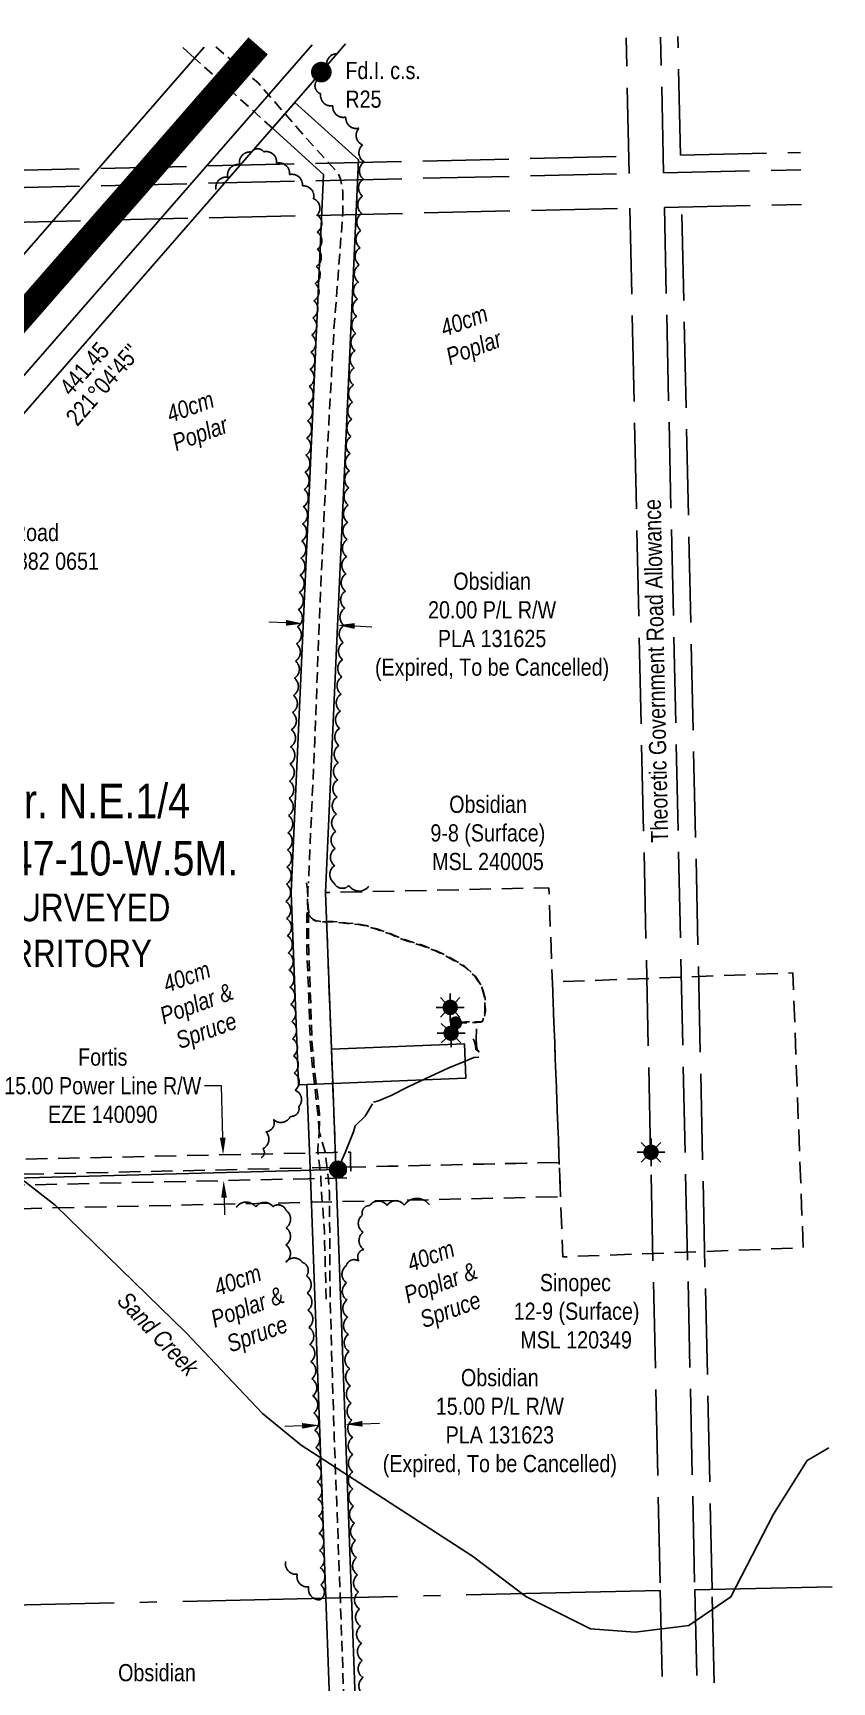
# Model space of a CAD drawing. Extents: x 603711 to 607659, y 5876935 to 5880531.
# Drawn here: x 605854 to 606319, y 5877805 to 5878764 of the extents above; entities that cross this region are included whole.
import ezdxf
from ezdxf.enums import TextEntityAlignment as Align

# ---------------------------------------------------------------- set-up
doc = ezdxf.new("R2010")
doc.units = 0
doc.header["$LTSCALE"] = 5
doc.header["$PDMODE"] = 34
doc.header["$PDSIZE"] = 0.03
for name, pattern in [('0', [1, 1, 0]), ('foc-ACCESSROAD', [3.75, 2.5, -1.25]), ('foc-FLOWLINE', [3.75, 2.5, -1.25]), ('foc-QUARTERLINE', [33, 25, -3, 2, -3]), ('foc-TRAV', [1.875, 1.25, -0.625]), ('foc-UNSURVEYED', [12.5, 10, -2.5]), ('foc-WHEELTRACKS', [2, 0.4, -1.6]), ('POWERLINE5', [7.8, 2.4, -0.6, 0.6, -0.6, 0.6, -0.6, 2.4]), ('UG_PIPE', [1.875, 1.25, -0.625])]:
    doc.linetypes.add(name, pattern=pattern)
doc.layers.get('Defpoints').update_dxf_attribs({"color": 9})
for name, color, linetype in [('AS-CABLE', 224, 'foc-CABLE'), ('AS-PIPE-UG', 44, 'UG_PIPE'), ('AS-POWER', 104, 'foc-POWER'), ('AS-POWER-EXISTING', 72, 'POWERLINE5'), ('AS-ROADS', 254, 'Continuous'), ('AS-SYMBOL', 7, 'Continuous'), ('C-RW', 13, 'Continuous'), ('C-SYMBOL', 7, 'Continuous'), ('C-WS', 13, 'foc-ACCESSROAD'), ('C-WS-S', 8, 'Continuous'), ('F-AR', 190, 'foc-ACCESSROAD'), ('F-EZE', 190, 'foc-FLOWLINE'), ('F-WS', 190, 'foc-ACCESSROAD'), ('F-WS-S', 8, 'Continuous'), ('L-BD', 7, 'Continuous'), ('L-MON', 1, 'Continuous'), ('L-MON-T', 1, 'Continuous'), ('L-QSEC', 8, 'foc-QUARTERLINE'), ('L-ROAD-T', 7, 'Continuous'), ('L-TITLEDB', 4, 'Continuous'), ('L-TITLEDB-T', 4, 'Continuous'), ('L-UNS-T', 3, 'Continuous'), ('L-USEC', 7, 'foc-UNSURVEYED'), ('P-TRAV', 4, 'foc-TRAV'), ('T-BUSH', 110, '0'), ('T-BUSH-T', 110, 'Continuous'), ('T-WATER', 160, 'Continuous'), ('T-WATER-P3', 160, 'foc-WHEELTRACKS')]:
    doc.layers.add(name, color=color, linetype=linetype)
for name, color, linetype, lineweight in [('C-RW-T', 13, 'Continuous', 9), ('C-WS-T', 13, 'Continuous', 9), ('F-AR-T', 190, 'Continuous', 9), ('F-EZE-T', 190, 'Continuous', 9), ('F-WS-T', 190, 'Continuous', 9)]:
    doc.layers.add(name, color=color, linetype=linetype, lineweight=lineweight)
doc.styles.add('175L', font='ARIALN.TTF', dxfattribs={"height": 20})
doc.styles.add('80CG', font='ARIALN.TTF', dxfattribs={"height": 10})
doc.styles.add('80L', font='ARIALN.TTF', dxfattribs={"height": 10})
doc.styles.add('80LS', font='ARIALNI.TTF', dxfattribs={"height": 10})
doc.styles.add('foc-LtypeFont', font='ARIALN.TTF', dxfattribs={"height": 7.35})
doc.linetypes.add('foc-CABLE', pattern='A,2,-1,["C",foc-LtypeFont,S=0.2,R=0,X=-0.625,Y=-0.75],-1.24,8', length=12.24)
doc.linetypes.add('foc-POWER', pattern='A,6,-1,["P",foc-LtypeFont,S=0.2,R=0,X=-0.625,Y=-0.75],-1.24,4', length=12.24)
doc.linetypes.add('foc-TOPO-flowdirection-NOLINE', pattern='A,0,[">",foc-LtypeFont,S=0.3,R=0,X=0,Y=-0.945],-20,[">",foc-LtypeFont,S=0.3,R=0,X=0,Y=-0.945],0', length=20)
doc.dimstyles.new('Compass 5 000', dxfattribs={"dimscale": 5, "dimtxt": 9, "dimasz": 2, "dimexe": 0.2, "dimexo": 0.0625, "dimgap": 0.5, "dimtad": 0, "dimtih": 1, "dimtoh": 1, "dimzin": 0, "dimdsep": 46, "dimtxsty": '80CG', "dimcen": 0.1, "dimse1": 1, "dimse2": 1, "dimclrd": 256, "dimclrt": 256, "dimaunit": 1, "dimadec": 4, "dimazin": 0, "dimtfac": 0.06, "dimtofl": 0, "dimtmove": 0, "dimatfit": 1, "dimfxl": 0.2, "dimtolj": 1, "dimtzin": 0, "dimlwd": -1, "dimarcsym": 0})

# ---------------------------------------------------------------- blocks, each defined once
blk = doc.blocks.new('*D374')
at = {"layer": 'Defpoints', "color": 0, "transparency": 16777216}
for p in [(605815.96, 5878108.21), (605964.62, 5878111.47), (605816.29, 5878093.21)]:
    blk.add_point(p, dxfattribs=at)
at = {"layer": 'F-EZE-T', "transparency": 16777216}
for p, q in [((605963.74, 5878151.6), (605953.74, 5878151.6)), ((605964.4, 5878121.47), (605963.74, 5878151.6)), ((605965.17, 5878086.48), (605965.39, 5878076.48))]:
    blk.add_line(p, q, dxfattribs=at)
for points in [[(605966.07, 5878121.51), (605962.73, 5878121.43), (605964.62, 5878111.47)], [(605966.83, 5878086.52), (605963.5, 5878086.44), (605964.95, 5878096.48)]]:
    blk.add_solid(points, dxfattribs=at)
at = {"layer": 'F-EZE-T', "transparency": 16777216, "insert": (605894.6, 5878151.6), "char_height": 10, "attachment_point": 5, "style": '80CG', "bg_fill": 3, "box_fill_scale": 1.1, "bg_fill_color": 256, "bg_fill_true_color": 13158600, "bg_fill_transparency": 0}
blk.add_mtext('\\A1;Fortis\\P15.00 Power Line R/W\\PEZE 140090', dxfattribs=at)
blk = doc.blocks.new('*D376')
at = {"layer": 'Defpoints', "color": 0, "transparency": 16777216}
for p in [(605880.23, 5878100.91), (605761.01, 5878079.06), (605880.57, 5878081.13)]:
    blk.add_point(p, dxfattribs=at)
at = {"layer": 'F-AR-T', "transparency": 16777216}
for p, q in [((605760.49, 5878108.83), (605760.32, 5878118.83)), ((605761.18, 5878069.06), (605761.59, 5878045.2)), ((605761.59, 5878045.2), (605771.59, 5878045.2))]:
    blk.add_line(p, q, dxfattribs=at)
for points in [[(605762.16, 5878108.86), (605758.82, 5878108.8), (605760.66, 5878098.84)], [(605762.85, 5878069.09), (605759.51, 5878069.03), (605761.01, 5878079.06)]]:
    blk.add_solid(points, dxfattribs=at)
at = {"layer": 'F-AR-T', "transparency": 16777216, "insert": (605805.89, 5878045.2), "char_height": 10, "attachment_point": 5, "style": '80CG'}
blk.add_mtext('\\A1;Sinopec\\P20.00 A/R\\PLOC 120337', dxfattribs=at)
blk = doc.blocks.new('GAS')
h = blk.add_hatch(color=255)
h.dxf.hatch_style = 1
edge = h.paths.add_edge_path()
edge.add_arc((0, 0), 0.9, 0, 360)
for p, q in [((-0.81, 0), (-1.62, 0)), ((-0.57, 0.57), (-1.14, 1.14)), ((0, 0.81), (0, 1.62)), ((0.57, 0.57), (1.14, 1.14)), ((1.62, 0), (0.81, 0)), ((-0.57, -0.57), (-1.14, -1.14)), ((0, -0.81), (0, -1.62)), ((1.14, -1.14), (0.57, -0.57))]:
    blk.add_line(p, q)
blk.add_circle((0, 0), 0.8)
blk = doc.blocks.new('*D379')
at = {"layer": 'C-RW-T', "transparency": 16777216}
for p, q in [((606010.57, 5877953.76), (606000.58, 5877953.41)), ((606045.68, 5877955), (606055.67, 5877955.36))]:
    blk.add_line(p, q, dxfattribs=at)
for points in [[(606010.51, 5877955.43), (606010.63, 5877952.1), (606020.56, 5877954.12)], [(606045.62, 5877956.67), (606045.74, 5877953.34), (606035.69, 5877954.65)]]:
    blk.add_solid(points, dxfattribs=at)
at = {"layer": 'Defpoints', "color": 0, "transparency": 16777216}
for p in [(606035.48, 5877960.43), (606020.36, 5877959.9), (606020.56, 5877954.12)]:
    blk.add_point(p, dxfattribs=at)
at = {"layer": 'C-RW-T', "transparency": 16777216, "insert": (606125.61, 5877955.36), "char_height": 10, "attachment_point": 5, "style": '80CG'}
blk.add_mtext('\\A1;Obsidian\\P15.00 P/L R/W\\PPLA 131623\\P(Expired, To be Cancelled)', dxfattribs=at)
blk = doc.blocks.new('*D380')
at = {"layer": 'C-RW-T', "transparency": 16777216}
for p, q in [((606001.2, 5878420.95), (605991.21, 5878421.4)), ((606041.17, 5878419.12), (606051.16, 5878418.67))]:
    blk.add_line(p, q, dxfattribs=at)
for points in [[(606001.28, 5878422.61), (606001.12, 5878419.28), (606011.19, 5878420.49)], [(606041.25, 5878420.79), (606041.1, 5878417.46), (606031.18, 5878419.58)]]:
    blk.add_solid(points, dxfattribs=at)
at = {"layer": 'Defpoints', "color": 0, "transparency": 16777216}
for p in [(606011.19, 5878420.49), (606009.27, 5878378.36), (606029.26, 5878377.45)]:
    blk.add_point(p, dxfattribs=at)
at = {"layer": 'C-RW-T', "transparency": 16777216, "insert": (606121.1, 5878418.67), "char_height": 10, "attachment_point": 5, "style": '80CG'}
blk.add_mtext('\\A1;Obsidian\\P20.00 P/L R/W\\PPLA 131625\\P(Expired, To be Cancelled)', dxfattribs=at)
blk = doc.blocks.new('*D381')
at = {"layer": 'Defpoints', "color": 0, "transparency": 16777216}
for p in [(605746.88, 5878529.9), (605792.41, 5878478.25), (605798.34, 5878485.04)]:
    blk.add_point(p, dxfattribs=at)
at = {"layer": 'L-TITLEDB-T', "transparency": 16777216}
for p, q in [((605733.42, 5878529.68), (605725.88, 5878536.25)), ((605799.95, 5878471.68), (605807.49, 5878465.1)), ((605807.49, 5878465.1), (605817.49, 5878465.1))]:
    blk.add_line(p, q, dxfattribs=at)
for points in [[(605734.51, 5878530.94), (605732.32, 5878528.43), (605740.95, 5878523.11)], [(605801.05, 5878472.93), (605798.85, 5878470.42), (605792.41, 5878478.25)]]:
    blk.add_solid(points, dxfattribs=at)
at = {"layer": 'L-TITLEDB-T', "transparency": 16777216, "insert": (605855.43, 5878465.1), "char_height": 10, "attachment_point": 5, "style": '80CG'}
blk.add_mtext('\\A1;Road\\PPlan 882 0651', dxfattribs=at)
blk = doc.blocks.new('RISER')
h = blk.add_hatch(color=255)
h.dxf.hatch_style = 1
edge = h.paths.add_edge_path()
edge.add_arc((0, 0), 0.7, 0, 360)
blk.add_hatch(color=13).paths.add_polyline_path([(0.58, -0.15), (-0.58, -0.15, 0.774597)])
at = {"color": 13}
blk.add_line((-0.58, -0.15), (0.58, -0.15), dxfattribs=at)
blk.add_circle((0, 0), 0.6, dxfattribs=at)
blk = doc.blocks.new('POWERPOLE')
h = blk.add_hatch(color=255)
edge = h.paths.add_edge_path()
edge.add_arc((0, 0), 0.96, 0, 360)
at = {"linetype": 'Continuous'}
for p, q in [((0.68, -0.68), (-0.68, 0.68)), ((-0.68, -0.68), (0.68, 0.68))]:
    blk.add_line(p, q, dxfattribs=at)
blk.add_circle((0, 0), 0.96, dxfattribs=at)
blk = doc.blocks.new('*D468')
at = {"layer": 'C-RW-T', "transparency": 16777216}
for p, q in [((606016.9, 5877784.46), (605996.08, 5877783.7)), ((606051.87, 5877785.73), (606061.87, 5877786.1))]:
    blk.add_line(p, q, dxfattribs=at)
for points in [[(606051.81, 5877787.4), (606051.93, 5877784.07), (606041.88, 5877785.37)], [(606016.84, 5877786.12), (606016.96, 5877782.79), (606026.9, 5877784.82)]]:
    blk.add_solid(points, dxfattribs=at)
at = {"layer": 'Defpoints', "color": 0, "transparency": 16777216}
for p in [(606026.9, 5877784.82), (606027.63, 5877764.75), (606042.61, 5877765.3)]:
    blk.add_point(p, dxfattribs=at)
at = {"layer": 'C-RW-T', "transparency": 16777216, "insert": (605926.14, 5877783.7), "char_height": 10, "attachment_point": 5, "style": '80CG'}
blk.add_mtext('\\A1;Obsidian\\P15.00 P/L R/W\\PPLA 131623\\P(Expired, To be Cancelled)', dxfattribs=at)
blk = doc.blocks.new('fdia')
at = {"color": 255, "const_width": 1}
blk.add_lwpolyline([(-0.5, 0, 1), (0.5, 0, 1)], format="xyb", close=True, dxfattribs=at)
blk = doc.blocks.new('Fdiaa')
blk.add_blockref('fdia', (0, 0))
blk = doc.blocks.new('fdib')
at = {"color": 1, "const_width": 1.6}
blk.add_lwpolyline([(-0.4, 0, 1), (0.4, 0, 1)], format="xyb", close=True, dxfattribs=at)
at = {"color": 1}
blk.add_circle((0, 0), 0.8, dxfattribs=at)
blk = doc.blocks.new('Fdibb')
blk.add_blockref('fdib', (0, 0))
blk = doc.blocks.new('fdicc')
for name in ['Fdibb', 'Fdiaa']:
    blk.add_blockref(name, (0, 0))
blk = doc.blocks.new('FDI')
blk.add_blockref('fdicc', (0, 0))

msp = doc.modelspace()

# ---------------------------------------------------------------- linework, layer by layer
at = {"layer": 'AS-CABLE', "flags": 128}
for points in [[(606113.561, 5878171.207), (606112.415, 5878172.77), (606112.051, 5878175.161), (606111.814, 5878178.629), (606112.131, 5878184.726)], [(606113.338, 5878171.113), (606111.693, 5878172.745), (606111.501, 5878175.194), (606110.683, 5878177.832), (606110.078, 5878179.032)], [(606052.037, 5878142.175), (606055.04, 5878142.925), (606057.777, 5878144.017), (606062.399, 5878145.992), (606072.341, 5878150.981), (606082.523, 5878155.8), (606095.901, 5878162.101), (606104.041, 5878165.334), (606110.437, 5878168.148), (606113.406, 5878168.369)], [(606031.46, 5878103.575), (606035.805, 5878113.212), (606040.549, 5878124.891), (606041.508, 5878128.25), (606047.198, 5878133.98), (606051.462, 5878141.034)]]:
    msp.add_lwpolyline(points, dxfattribs=at)
at = {"layer": 'AS-PIPE-UG', "flags": 128}
for points in [[(605960.303, 5878756.054), (605985.085, 5878735.034), (606013.424, 5878702.413), (606031.601, 5878682.426), (606032.865, 5878679.234), (606034.233, 5878671.913), (606034.237, 5878659.018), (606029.119, 5878591.821), (606024.747, 5878512.349), (606020.908, 5878430.587), (606017.955, 5878352.576), (606014.233, 5878269.56)], [(606013.039, 5878269.63), (606013.656, 5878266.042), (606013.672, 5878259.353), (606013.952, 5878253.549), (606015.185, 5878249.841), (606016.774, 5878248.364), (606018.181, 5878247.675), (606022.131, 5878246.912), (606028.669, 5878246.978), (606036.878, 5878246), (606043.417, 5878245.453), (606047.627, 5878244.601), (606053.898, 5878242.669), (606062.106, 5878239.768), (606070.123, 5878236.376), (606080.471, 5878233.118), (606082.894, 5878232.224), (606088.207, 5878230.046), (606094.475, 5878227.125), (606104.837, 5878221.093), (606111.045, 5878215.483), (606115.077, 5878209.082), (606116.918, 5878202.471), (606116.921, 5878195.031), (606115.843, 5878190.216), (606115.478, 5878189.225), (606114.394, 5878188.865), (606112.296, 5878188.806), (606105.498, 5878188.915), (606100.205, 5878188.553)], [(606100.264, 5878187.777), (606105.623, 5878188.304), (606112.287, 5878188.408), (606114.448, 5878188.632), (606115.571, 5878189.004), (606116.177, 5878190.098), (606117.179, 5878195.004), (606117.151, 5878202.516), (606115.327, 5878209.185), (606111.257, 5878215.624), (606104.955, 5878221.342), (606094.611, 5878227.365), (606088.28, 5878230.32), (606083.037, 5878232.418), (606080.636, 5878233.377), (606070.234, 5878236.653), (606062.137, 5878240.045), (606053.972, 5878242.889), (606047.864, 5878244.811), (606043.509, 5878245.69), (606036.967, 5878246.255), (606028.682, 5878247.21), (606021.974, 5878247.098), (606018.281, 5878247.83), (606016.836, 5878248.614), (606015.435, 5878249.962), (606014.209, 5878253.573), (606013.947, 5878259.267), (606013.941, 5878266.131), (606014.233, 5878269.56)], [(606020.494, 5878124.828), (606019.761, 5878135.292), (606016.688, 5878162.187), (606015.277, 5878177.504), (606014.445, 5878203.501), (606013.399, 5878229.776), (606013.227, 5878245.414), (606013.38, 5878251.326), (606013.952, 5878253.549)], [(606020.464, 5878124.857), (606020.757, 5878135.384), (606017.682, 5878162.29), (606016.275, 5878177.566), (606015.444, 5878203.537), (606014.398, 5878229.801), (606014.227, 5878245.407), (606014.376, 5878251.187), (606014.209, 5878253.573)], [(606024.526, 5878027.53), (606023.54, 5878066.996), (606021.886, 5878089.561), (606021.555, 5878098.076), (606019.691, 5878113.755), (606020.494, 5878124.828)], [(606054.176, 5877430.759), (606051.014, 5877434.533), (606046.233, 5877452.375), (606044.315, 5877509.497), (606044.704, 5877546.565), (606041.562, 5877617.618), (606040.331, 5877659.507), (606036.361, 5877743.223), (606033.965, 5877821.187), (606030.728, 5877908.929), (606029.302, 5877946.47), (606026.857, 5878027.772), (606026.612, 5878066.748), (606026.429, 5878089.833), (606025.812, 5878098.418), (606023.938, 5878113.257), (606020.494, 5878124.828)]]:
    msp.add_lwpolyline(points, dxfattribs=at)
at = {"layer": 'AS-POWER', "flags": 128}
for points in [[(605378.853, 5878159.615), (605460.731, 5878187.385), (605540.176, 5878209.926), (605614.298, 5878296.083), (606016.367, 5878757.289)], [(605457.978, 5878088.484), (605553.396, 5878090.095), (606031.506, 5878102.942)]]:
    msp.add_lwpolyline(points, dxfattribs=at)
at = {"layer": 'AS-ROADS', "const_width": 14.994, "flags": 128}
msp.add_lwpolyline([(605212.655, 5878154.874), (605253.568, 5878163.936), (605303.263, 5878178.013), (605350.844, 5878194.382), (605397.899, 5878213.435), (605443.156, 5878235.14), (605488.169, 5878259.871), (605530.941, 5878286.435), (605572.152, 5878315.532), (605612.312, 5878347.207), (605650.204, 5878381.063), (605686.256, 5878416.671), (605721.199, 5878454.711), (605754.636, 5878492.982), (605787.547, 5878530.711), (605820.87, 5878568.758), (605854.461, 5878607.139), (605887.716, 5878645.269), (605921.7, 5878684.042), (605955.435, 5878722.774), (605985.012, 5878756.598)], dxfattribs=at)
at = {"layer": 'C-RW'}
msp.add_lwpolyline([(605953.613, 5878755.907), (605948.047, 5878749.522), (605941.279, 5878755.635)], dxfattribs=at)
msp.add_lwpolyline([(605953.613, 5878755.907), (605948.047, 5878749.522), (605941.279, 5878755.635)], dxfattribs=at)
for points in [[(606024.164, 5878264), (606027.629, 5878173.01), (606105.04, 5878175.958), (606105.801, 5878155.981), (606028.39, 5878153.033), (606013.407, 5878152.462), (606008.413, 5878152.272), (606004.155, 5878264.07), (606023.004, 5878681.816), (605993.277, 5878708.667), (606006.415, 5878723.739), (606043.4, 5878690.332), (606024.164, 5878264)], [(606006.415, 5878723.739), (606043.4, 5878690.332), (606024.164, 5878264), (606028.39, 5878153.033), (606008.413, 5878152.272), (606004.155, 5878264.07), (606023.004, 5878681.816), (605993.277, 5878708.667)], [(606161.929, 5877352.273), (606110.034, 5877269.545), (606097.327, 5877277.515), (606149.177, 5877360.191), (606128.091, 5877373.648), (606040.17, 5877428.628), (606035.26, 5877555.556), (606015.259, 5878103.838), (606013.407, 5878152.462), (606028.39, 5878153.033), (606030.251, 5878104.154), (606050.243, 5877556.119), (606054.846, 5877437.135), (606142.449, 5877382.353), (606169.85, 5877364.901), (606161.929, 5877352.273)]]:
    msp.add_lwpolyline(points, close=True, dxfattribs=at)
at = {"layer": 'C-WS', "flags": 128}
msp.add_lwpolyline([(606030.251, 5878104.155), (606024.164, 5878264), (606154.09, 5878266.84), (606160.169, 5878106.996), (606030.251, 5878104.155)], close=True, dxfattribs=at)
at = {"layer": 'F-AR', "flags": 128}
msp.add_lwpolyline([(606160.168, 5878107.03), (605484.923, 5878092.156), (605476.655, 5878101.08), (605475.989, 5878071.963), (606160.949, 5878087.051), (606160.168, 5878107.03)], dxfattribs=at)
at = {"layer": 'F-EZE', "flags": 128}
msp.add_lwpolyline([(605465.849, 5878182.784), (605463.58, 5878100.464), (605476.791, 5878100.754), (605480.878, 5878100.844), (605625.122, 5878104.013), (605641.315, 5878104.369), (605643.011, 5878104.407), (606013.62, 5878112.548), (606028.712, 5878112.88), (606038.67, 5878113.099), (606038.82, 5878106.285), (606038.999, 5878098.11), (606029.255, 5878097.895), (606014.149, 5878097.562), (605647.772, 5878089.506), (605631.579, 5878089.15), (605476.373, 5878085.747), (605463.163, 5878085.457), (605463.147, 5878084.868), (605462.56, 5877999.996), (605472.845, 5877911.182), (605489.294, 5877841.322), (605493.524, 5877823.357), (605506.672, 5877733.431), (605504.91, 5877662.514), (605486.945, 5877594.712), (605491.886, 5877551.353), (605494.176, 5877531.254), (605494.293, 5877530.222), (605502.696, 5877530.557), (605527.801, 5877531.558), (605995.652, 5877550.231), (606006.237, 5877545.74), (606017.047, 5877541.153), (606025.403, 5877519.358), (606028.975, 5877424.305), (606098.927, 5877380.387), (606101.747, 5877378.616), (606093.776, 5877365.918), (606090.977, 5877367.675), (606014.289, 5877415.821), (606010.513, 5877516.312), (606005.327, 5877529.839), (605992.891, 5877535.115), (605509.522, 5877515.822), (605495.996, 5877515.284), (605496.064, 5877514.681), (605489.183, 5877513.898), (605481.167, 5877512.985), (605480.973, 5877514.685), (605479.28, 5877514.617), (605478.681, 5877529.598), (605479.271, 5877529.622), (605478.356, 5877537.652), (605476.811, 5877551.217), (605475.54, 5877562.369), (605471.728, 5877595.822), (605489.965, 5877664.649), (605491.651, 5877732.525), (605478.781, 5877820.55), (605473.972, 5877840.972), (605458.051, 5877908.592), (605452.961, 5877952.547), (605452.798, 5877953.734), (605447.56, 5877999.182), (605448.155, 5878085.128), (605447.304, 5878085.109), (605446.974, 5878100.098), (605448.572, 5878100.134), (605450.748, 5878178.393), (605451.108, 5878191.338), (605466.387, 5878199.236), (605466.279, 5878198.487), (605465.849, 5878182.784)], close=True, dxfattribs=at)
at = {"layer": 'F-WS', "flags": 128}
msp.add_lwpolyline([(606156.18, 5878211.967), (606162.253, 5878052.083), (606302.093, 5878057.396), (606296.077, 5878217.283)], close=True, dxfattribs=at)
at = {"layer": 'L-QSEC'}
for p, q in [((605446.273, 5877840.343), (606218.937, 5877858.039)), ((606239.044, 5877858.477), (606318.871, 5877860.212))]:
    msp.add_line(p, q, dxfattribs=at)
at = {"layer": 'L-TITLEDB'}
msp.add_lwpolyline([(606035.799, 5878757.716), (606021.757, 5878741.338), (605731.801, 5878408.715, -0.167507), (605217.592, 5878112.289, -0.167507)], format="xyb", dxfattribs=at)
msp.add_lwpolyline([(605817.666, 5878599.954), (605953.613, 5878755.907)], dxfattribs=at)
at = {"layer": 'L-USEC'}
for p, q in [((606200.79, 5878682.286), (606199.05, 5878761.311)), ((606220.897, 5878682.725), (606219.157, 5878761.754)), ((606230.724, 5878692.993), (606229.205, 5878761.975)), ((605393.543, 5878673.849), (606200.569, 5878692.335)), ((606230.724, 5878692.993), (606300.502, 5878694.515)), ((605393.741, 5878663.801), (606200.79, 5878682.286)), ((606220.897, 5878682.725), (606300.723, 5878684.466)), ((605394.201, 5878643.695), (606201.233, 5878662.18)), ((606201.233, 5878662.18), (606218.937, 5877858.039)), ((606221.339, 5878662.618), (606301.166, 5878664.359)), ((606221.339, 5878662.618), (606239.044, 5877858.482)), ((606249.093, 5877858.696), (606231.388, 5878662.837)), ((606218.937, 5877858.039), (606236.645, 5877053.898)), ((606239.044, 5877858.482), (606256.751, 5877054.341)), ((606266.8, 5877054.551), (606249.093, 5877858.696))]:
    msp.add_line(p, q, dxfattribs=at)
at = {"layer": 'P-TRAV'}
msp.add_line((605993.277, 5878708.667), (605948.047, 5878749.522), dxfattribs=at)
at = {"layer": 'T-BUSH', "flags": 128}
for points in [[(606031.16, 5878752.039, 0.5205671), (606025.093, 5878744.095, 0.5205671), (606019.026, 5878736.151, 0.5205671), (606021.39, 5878728.778, 0.5205671), (606028.472, 5878721.724, 0.5205671), (606036.003, 5878715.16, 0.5205671), (606043.653, 5878708.726, 0.5205671), (606045.737, 5878698.977, 0.5205671), (606046.735, 5878689.108, 0.5205671), (606046.244, 5878679.124, 0.5205671), (606045.753, 5878669.14, 0.5205671), (606045.262, 5878659.157, 0.5205671), (606044.772, 5878649.173, 0.5205671), (606044.281, 5878639.189, 0.5205671), (606043.79, 5878629.206, 0.5205671), (606043.299, 5878619.222, 0.5205671), (606042.808, 5878609.238, 0.5205671), (606042.318, 5878599.254, 0.5205671), (606041.835, 5878589.27, 0.5205671), (606041.364, 5878579.286, 0.5205671), (606040.893, 5878569.301, 0.5205671), (606040.422, 5878559.316, 0.5205671), (606039.952, 5878549.332, 0.5205671), (606039.481, 5878539.347, 0.5205671), (606039.01, 5878529.362, 0.5205671), (606038.539, 5878519.378, 0.5205671), (606038.093, 5878509.392, 0.5205671), (606037.761, 5878499.402, 0.5205671), (606037.428, 5878489.412, 0.5205671), (606037.096, 5878479.421, 0.5205671), (606036.764, 5878469.431, 0.5205671), (606036.432, 5878459.441, 0.5205671), (606036.099, 5878449.451, 0.5205671), (606035.767, 5878439.46, 0.5205671), (606035.422, 5878429.471, 0.5205671), (606034.99, 5878419.484, 0.5205671), (606034.558, 5878409.498, 0.5205671), (606034.125, 5878399.511, 0.5205671), (606033.693, 5878389.525, 0.5205671), (606033.261, 5878379.538, 0.5205671), (606032.828, 5878369.552, 0.5205671), (606032.396, 5878359.566, 0.5205671), (606031.995, 5878349.578, 0.5205671), (606031.634, 5878339.589, 0.5205671), (606031.273, 5878329.599, 0.5205671), (606030.912, 5878319.61, 0.5205671), (606030.552, 5878309.621, 0.5205671), (606030.191, 5878299.632, 0.5205671), (606029.83, 5878289.642, 0.5205671), (606029.469, 5878279.653, 0.5205671), (606029.109, 5878269.664, 0.5205671), (606037.831, 5878268.094, 0.5205671), (606049.347, 5878267.635, 0.5205671)], [(605960.496, 5878672.959, -0.5205671), (605967.343, 5878680.241, -0.5205671), (605974.191, 5878687.523, -0.5205671), (605981.038, 5878694.804, -0.5205671), (605988.227, 5878694.922, -0.5205671), (605995.736, 5878688.325, -0.5205671), (606003.246, 5878681.727, -0.5205671), (606010.755, 5878675.129, -0.5205671), (606017.221, 5878667.694, -0.5205671), (606019.387, 5878658.249, -0.5205671), (606019.434, 5878648.254, -0.5205671), (606019.48, 5878638.258, -0.5205671), (606018.812, 5878628.285, -0.5205671), (606018.142, 5878618.311, -0.5205671), (606017.472, 5878608.338, -0.5205671), (606016.801, 5878598.365, -0.5205671), (606016.179, 5878588.389, -0.5205671), (606015.694, 5878578.405, -0.5205671), (606015.208, 5878568.421, -0.5205671), (606014.723, 5878558.437, -0.5205671), (606014.237, 5878548.453, -0.5205671), (606013.752, 5878538.469, -0.5205671), (606013.266, 5878528.485, -0.5205671), (606012.781, 5878518.501, -0.5205671), (606012.298, 5878508.517, -0.5205671), (606011.82, 5878498.533, -0.5205671), (606011.342, 5878488.548, -0.5205671), (606010.864, 5878478.564, -0.5205671), (606010.385, 5878468.58, -0.5205671), (606009.907, 5878458.595, -0.5205671), (606009.429, 5878448.611, -0.5205671), (606008.951, 5878438.627, -0.5205671), (606008.423, 5878428.645, -0.5205671), (606007.843, 5878418.666, -0.5205671), (606007.263, 5878408.687, -0.5205671), (606006.682, 5878398.708, -0.5205671), (606006.102, 5878388.729, -0.5205671), (606005.522, 5878378.75, -0.5205671), (606004.941, 5878368.771, -0.5205671), (606004.361, 5878358.793, -0.5205671), (606003.88, 5878348.809, -0.5205671), (606003.575, 5878338.818, -0.5205671), (606003.271, 5878328.827, -0.5205671), (606002.967, 5878318.836, -0.5205671), (606002.663, 5878308.845, -0.5205671), (606002.359, 5878298.854, -0.5205671), (606002.054, 5878288.862, -0.5205671), (606001.75, 5878278.871, -0.5205671), (606001.446, 5878268.88, -0.5205671), (606001.142, 5878258.889, -0.5205671), (606001.554, 5878248.905, -0.5205671), (606002.044, 5878238.921, -0.5205671), (606002.534, 5878228.937, -0.5205671), (606003.024, 5878218.953, -0.5205671), (606003.513, 5878208.97, -0.5205671), (606004.007, 5878198.986, -0.5205671), (606004.508, 5878189.003, -0.5205671), (606005.009, 5878179.02, -0.5205671), (606005.51, 5878169.036, -0.5205671), (606006.011, 5878159.053, -0.5205671), (606006.512, 5878149.07, -0.5205671), (606008.662, 5878139.446, -0.5205671), (606003.78, 5878133.847, -0.5205671), (605993.959, 5878131.998, -0.5205671), (605989.481, 5878124.862, -0.5205671), (605987.683, 5878115.029, -0.5205671), (605986.728, 5878109.808, -0.5205671)], [(606113.546, 5877572.399, -0.5205671), (606103.59, 5877571.512, -0.5205671), (606093.633, 5877570.626, -0.5205671), (606083.677, 5877569.739, -0.5205671), (606073.721, 5877568.852, -0.5205671), (606063.896, 5877568.112, -0.5205671), (606063.795, 5877578.107, -0.5205671), (606063.694, 5877588.102, -0.5205671), (606063.592, 5877598.097, -0.5205671), (606063.491, 5877608.093, -0.5205671), (606058.932, 5877613.995, -0.5205671), (606051.819, 5877617.517, -0.5205671), (606051.859, 5877627.512, -0.5205671), (606051.899, 5877637.508, -0.5205671), (606051.939, 5877647.504, -0.5205671), (606051.645, 5877657.494, -0.5205671), (606051.293, 5877667.484, -0.5205671), (606050.94, 5877677.473, -0.5205671), (606050.588, 5877687.463, -0.5205671), (606050.235, 5877697.452, -0.5205671), (606049.883, 5877707.442, -0.5205671), (606049.53, 5877717.431, -0.5205671), (606049.177, 5877727.421, -0.5205671), (606048.825, 5877737.41, -0.5205671), (606048.451, 5877747.399, -0.5205671), (606048.044, 5877757.387, -0.5205671), (606047.638, 5877767.374, -0.5205671), (606047.231, 5877777.362, -0.5205671), (606046.824, 5877787.349, -0.5205671), (606046.418, 5877797.337, -0.5205671), (606046.011, 5877807.324, -0.5205671), (606045.605, 5877817.312, -0.5205671), (606045.139, 5877827.296, -0.5205671), (606044.557, 5877837.275, -0.5205671), (606043.975, 5877847.254, -0.5205671), (606043.393, 5877857.233, -0.5205671), (606042.811, 5877867.211, -0.5205671), (606042.229, 5877877.19, -0.5205671), (606041.647, 5877887.169, -0.5205671), (606041.065, 5877897.148, -0.5205671), (606040.483, 5877907.127, -0.5205671), (606040.061, 5877917.11, -0.5205671), (606040.069, 5877927.106, -0.5205671), (606040.077, 5877937.102, -0.5205671), (606039.955, 5877947.095, -0.5205671), (606039.541, 5877957.082, -0.5205671), (606039.127, 5877967.069, -0.5205671), (606038.713, 5877977.056, -0.5205671), (606038.299, 5877987.044, -0.5205671), (606037.885, 5877997.031, -0.5205671), (606037.471, 5878007.018, -0.5205671), (606037.056, 5878017.005, -0.5205671), (606036.646, 5878026.992, -0.5205671), (606036.461, 5878036.986, -0.5205671), (606036.276, 5878046.98, -0.5205671), (606043.589, 5878049.603, -0.5205671), (606046.476, 5878056.427, -0.5205671), (606046.074, 5878066.414, -0.5205671), (606045.672, 5878076.402, -0.5205671), (606049.975, 5878081.925, -0.5205671), (606059.97, 5878082.049, -0.5205671), (606069.965, 5878082.172, -0.5205671), (606084.68, 5878082.353, -0.5205671)], [(606001.027, 5877874.888, 0.5205671), (606007.743, 5877867.484, 0.5205671), (606014.458, 5877860.08, 0.5205671), (606021.174, 5877852.676, 0.5205671), (606021.415, 5877861.276, 0.5205671), (606021.093, 5877871.267, 0.5205671), (606020.772, 5877881.257, 0.5205671), (606020.45, 5877891.248, 0.5205671), (606020.128, 5877901.239, 0.5205671), (606019.781, 5877911.228, 0.5205671), (606019.349, 5877921.215, 0.5205671), (606018.917, 5877931.201, 0.5205671), (606018.485, 5877941.188, 0.5205671), (606017.967, 5877951.17, 0.5205671), (606017.389, 5877961.149, 0.5205671), (606016.811, 5877971.128, 0.5205671), (606016.233, 5877981.107, 0.5205671), (606015.656, 5877991.086, 0.5205671), (606015.078, 5878001.065, 0.5205671), (606014.5, 5878011.044, 0.5205671), (606013.923, 5878021.023, 0.5205671), (606013.429, 5878031.006, 0.5205671), (606013.092, 5878040.996, 0.5205671), (606010.757, 5878048.874, 0.5205671), (606001.153, 5878049.057, 0.5205671), (606001.196, 5878059.053, 0.5205671), (606001.24, 5878069.049, 0.5205671), (606001.284, 5878079.044, 0.5205671), (605993.65, 5878081.27, 0.5205671), (605983.655, 5878081.107, 0.5205671), (605972.304, 5878080.922, 0.5205671)]]:
    msp.add_lwpolyline(points, format="xyb", dxfattribs=at)
at = {"layer": 'T-WATER', "flags": 128}
msp.add_lwpolyline([(605555.878, 5878215.893), (605573.75, 5878194.467), (605603.205, 5878172.262), (605621.346, 5878164.357), (605658.386, 5878156.681), (605702.83, 5878155.862), (605738.543, 5878164.345), (605762.893, 5878159.054), (605804.155, 5878125.575), (605849.477, 5878095.824), (605866.927, 5878082.19), (605943.104, 5878007.93), (605987.547, 5877960.901), (606009.97, 5877942.494), (606109.662, 5877877.936), (606140.661, 5877854.427), (606178.393, 5877835.666), (606204.423, 5877833.753), (606235.647, 5877837.559), (606259.963, 5877854.342), (606284.8, 5877902.497), (606304.404, 5877933.663), (606317.094, 5877940.938)], dxfattribs=at)

# ---------------------------------------------------------------- block references
at = {"layer": 'AS-POWER-EXISTING', "xscale": 4.99999999999996, "yscale": 4.99999999999996, "zscale": 4.99999999999996}
msp.add_blockref('POWERPOLE', (606031.506, 5878102.942), dxfattribs=at)
at = {"layer": 'AS-SYMBOL', "xscale": 4.99999999999996, "yscale": 4.99999999999996, "zscale": 4.99999999999996}
for p in [(606099.988, 5878188.573), (606100.041, 5878187.758)]:
    msp.add_blockref('RISER', p, dxfattribs=at)
at = {"layer": 'C-WS-S', "xscale": 4.997884199999886, "yscale": 4.997884199999886, "zscale": 4.997884199999886}
for p in [(606096.733, 5878197.222), (606097.266, 5878182.217)]:
    msp.add_blockref('GAS', p, dxfattribs=at)
at = {"layer": 'F-WS-S', "xscale": 4.997884199999886, "yscale": 4.997884199999886, "zscale": 4.997884199999886}
msp.add_blockref('GAS', (606213.572, 5878112.926), dxfattribs=at)
at = {"layer": 'L-MON', "xscale": 4.999999999999997, "yscale": 4.999999999999997, "zscale": 4.999999999999997}
msp.add_blockref('FDI', (606021.757, 5878741.338), dxfattribs=at)

# ---------------------------------------------------------------- texts
at = {"layer": 'C-SYMBOL', "color": 3, "insert": (605870.955, 5878327.3), "char_height": 19.99154, "width": 203.15629, "attachment_point": 2, "style": '175L'}
msp.add_mtext('Theor. N.E.1/4\\PSec. 8-47-10-W.5M.', dxfattribs=at)
at = {"layer": 'C-WS-T', "insert": (606084.943, 5878320.391), "char_height": 9.99157, "attachment_point": 1, "style": '80L'}
msp.add_mtext_dynamic_manual_height_columns('\\pi11.214;Obsidian\\P\\pi0.29229;9-8 (Surface)\\P\\pi1.3214;MSL 240005', width=66.225, gutter_width=49.979, heights=[0], dxfattribs=at)
at = {"layer": 'L-BD', "style": '80L'}
for s, height, p in [('441.45', 9.9958, (605883.937, 5878568.787)), ("221°04'45''", 9.99577, (605894.674, 5878559.427))]:
    msp.add_text(s, height=height, rotation=48.9205, dxfattribs=at).set_placement(p, align=Align.MIDDLE)
at = {"layer": 'L-MON-T', "insert": (606035.77, 5878747.255), "char_height": 9.9881, "attachment_point": 1, "style": '80L'}
msp.add_mtext_dynamic_manual_height_columns('Fd.I. c.s.\\PR25', width=43.0457, gutter_width=49.983, heights=[0], dxfattribs=at)
at = {"layer": 'L-ROAD-T', "style": '80L'}
msp.add_text('Theoretic Government Road Allowance', height=9.99577, rotation=91.261471, dxfattribs=at).set_placement((606216.396, 5878393.007), align=Align.MIDDLE_CENTER)
at = {"layer": 'L-UNS-T', "color": 3, "insert": (605870.314, 5878241.879), "char_height": 16, "attachment_point": 5, "style": '80L'}
msp.add_mtext_dynamic_manual_height_columns('UNSURVEYED TERRITORY', width=126.41375, gutter_width=47.5, heights=[0], dxfattribs=at)
at = {"layer": 'T-BUSH-T', "linetype": 'Continuous', "char_height": 9.9958, "attachment_point": 2, "rotation": 20, "style": '80LS'}
for s, insert, width in [('40cm \\PPoplar', (606103.048, 5878601.44), 34.19194), ('40cm \\PPoplar', (605943.75, 5878551.431), 34.19194), ('40cm \\PPoplar & Spruce', (605941.673, 5878219.812), 43.84012), ('40cm \\PPoplar & Spruce', (606083.669, 5878057.446), 43.84012), ('40cm \\PPoplar & Spruce', (605971.263, 5878043.323), 43.84012)]:
    msp.add_mtext(s, dxfattribs=dict(at, insert=insert, width=width))
at = {"layer": 'T-WATER', "insert": (605909.619, 5878032.788), "char_height": 10, "attachment_point": 1, "rotation": 313.38045, "style": '80L'}
msp.add_mtext_dynamic_manual_height_columns('{\\fArial Narrow|b0|i1|c0|p34;Sand Creek}', width=61.19823, gutter_width=50, heights=[0], dxfattribs=at)

# ---------------------------------------------------------------- dimensions: what is measured, and where the dimension line sits
at = {"layer": 'C-RW-T'}
for base, p1, p2, angle, text, picture, middle in [((606011.19, 5878420.49), (606029.263, 5878377.451), (606009.269, 5878378.362), 177.389382, 'Obsidian\\P20.00 P/L R/W\\PPLA 131625\\P(Expired, To be Cancelled)', '*D380', (606121.102, 5878418.667)), ((606026.896, 5877784.823), (606042.612, 5877765.296), (606027.628, 5877764.749), 182.089152, 'Obsidian\\P15.00 P/L R/W\\PPLA 131623\\P(Expired, To be Cancelled)', '*D468', (605926.139, 5877783.699))]:
    dim = msp.add_linear_dim(base=base, p1=p1, p2=p2, angle=angle, text=text, dimstyle='Compass 5 000', dxfattribs=at)
    dim.commit()
    dim.dimension.update_dxf_attribs({"geometry": picture, "text_midpoint": middle, "dimtype": 161})
at = {"layer": 'F-AR-T'}
dim = msp.add_linear_dim(base=(605761.006, 5878079.057), p1=(605880.232, 5878100.905), p2=(605880.575, 5878081.127), angle=270.991905, text='Sinopec\\P20.00 A/R\\PLOC 120337', dimstyle='Compass 5 000', dxfattribs=at)
dim.commit()
dim.dimension.update_dxf_attribs({"geometry": '*D376', "text_midpoint": (605805.893, 5878045.205), "dimtype": 161})
at = {"layer": 'L-TITLEDB-T'}
dim = msp.add_aligned_dim(p1=(605746.878, 5878529.905), p2=(605798.336, 5878485.041), distance=-9.014, text='Road\\PPlan 882 0651', dimstyle='Compass 5 000', dxfattribs=at)
dim.commit()
dim.dimension.update_dxf_attribs({"geometry": '*D381', "text_midpoint": (605855.435, 5878465.103)})

# ---------------------------------------------------------------- next in the draw order: texts
at = {"layer": 'F-WS-T', "insert": (606133.019, 5878042.122), "char_height": 9.99157, "width": 72.56268, "attachment_point": 1, "style": '80L', "bg_fill": 2}
msp.add_mtext('\\pi15.913;Sinopec\\P\\pi0.66336;12-9 (Surface)\\P\\pi4.5107;MSL 120349', dxfattribs=at)

# ---------------------------------------------------------------- next in the draw order: linework, layer by layer
at = {"layer": 'T-WATER-P3', "linetype": 'foc-TOPO-flowdirection-NOLINE', "flags": 128}
msp.add_lwpolyline([(605555.878, 5878215.893), (605573.75, 5878194.467), (605603.205, 5878172.262), (605621.346, 5878164.357), (605658.386, 5878156.681), (605702.83, 5878155.862), (605738.543, 5878164.345), (605762.893, 5878159.054), (605804.155, 5878125.575), (605849.477, 5878095.824), (605866.927, 5878082.19), (605943.104, 5878007.93), (605987.547, 5877960.901), (606009.97, 5877942.494), (606109.662, 5877877.936), (606140.661, 5877854.427), (606178.393, 5877835.666), (606204.423, 5877833.753), (606235.647, 5877837.559), (606259.963, 5877854.342), (606284.8, 5877902.497), (606304.404, 5877933.663), (606317.094, 5877940.938)], dxfattribs=at)

# ---------------------------------------------------------------- next in the draw order: dimensions: what is measured, and where the dimension line sits
at = {"layer": 'C-RW-T'}
dim = msp.add_linear_dim(base=(606020.564, 5877954.116), p1=(606035.482, 5877960.432), p2=(606020.36, 5877959.897), angle=182.023717, text='Obsidian\\P15.00 P/L R/W\\PPLA 131623\\P(Expired, To be Cancelled)', dimstyle='Compass 5 000', dxfattribs=at)
dim.commit()
dim.dimension.update_dxf_attribs({"geometry": '*D379', "text_midpoint": (606125.613, 5877955.357), "dimtype": 161})

# ---------------------------------------------------------------- next in the draw order: dimensions: what is measured, and where the dimension line sits
at = {"layer": 'F-EZE-T'}
dim = msp.add_linear_dim(base=(605964.619, 5878111.472), p1=(605816.287, 5878093.211), p2=(605815.958, 5878108.206), angle=91.258472, text='Fortis\\P15.00 Power Line R/W\\PEZE 140090', dimstyle='Compass 5 000', override={"dimtfill": 1}, dxfattribs=at)
dim.commit()
dim.dimension.update_dxf_attribs({"geometry": '*D374', "text_midpoint": (605894.597, 5878151.598), "dimtype": 161})

doc.saveas('drawing.dxf')
